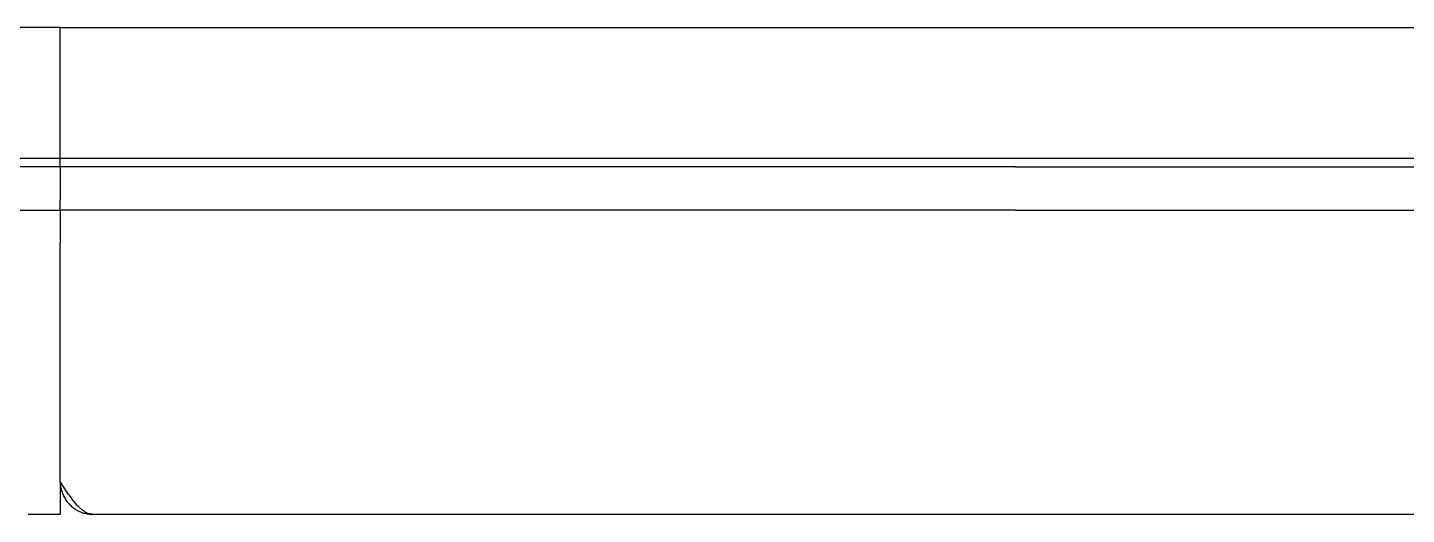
# Model space of a CAD drawing. Header units: millimetres. Extents: x -1421 to 3505, y -683 to 2759.
# Drawn here: x 1281.9 to 1440.6, y 0 to 56 of the extents above; entities that cross this region are included whole.
import ezdxf

# ---------------------------------------------------------------- set-up
doc = ezdxf.new("R2010")
doc.units = ezdxf.units.MM
doc.header["$MEASUREMENT"] = 0
doc.layers.add('Utwórz2D linie widoczne', color=7, linetype='Continuous', true_color=0x000000)

msp = doc.modelspace()

# ---------------------------------------------------------------- linework, layer by layer
at = {"layer": 'Utwórz2D linie widoczne'}
for p, q in [((1285.62, 55.96), (1111.91, 55.96)), ((1285.62, 44.76), (1285.62, 55.96)), ((1285.62, 55.96), (1555.63, 55.96)), ((1285.62, 55.96), (1285.62, 55.96)), ((1285.62, 40.96), (1285.62, 44.76)), ((1285.62, 39.96), (1095.91, 39.96)), ((1098.93, 40.96), (1285.62, 40.96)), ((1285.62, 39.96), (1285.62, 40.96)), ((1285.62, 40.96), (1555.63, 40.96)), ((1285.62, 39.96), (1285.62, 36.16)), ((1395.62, 39.96), (1285.62, 39.96)), ((1395.62, 39.96), (1555.63, 39.96)), ((1090.93, 34.96), (1285.62, 34.96)), ((1285.62, 34.96), (1285.62, 36.16)), ((1395.62, 34.96), (1285.62, 34.96)), ((1285.62, 34.96), (1285.62, 32.68)), ((1395.62, 34.96), (1555.63, 34.96)), ((1285.62, 32.68), (1285.62, 32.65)), ((1285.62, 32.65), (1285.62, 32.62)), ((1285.62, 32.62), (1285.62, 32.56)), ((1285.62, 32.56), (1285.62, 32.5)), ((1285.62, 32.5), (1285.62, 32.47)), ((1285.62, 32.47), (1285.62, 32.43)), ((1285.62, 32.43), (1285.62, 32.38)), ((1285.62, 32.38), (1285.62, 32.37)), ((1285.62, 32.37), (1285.62, 32.3)), ((1285.62, 32.3), (1285.62, 32.07)), ((1285.62, 32.07), (1285.62, 32.03)), ((1285.62, 32.03), (1285.62, 31.99)), ((1285.62, 31.99), (1285.62, 31.94)), ((1285.62, 31.94), (1285.62, 31.82)), ((1285.62, 31.82), (1285.62, 31.76)), ((1285.62, 31.76), (1285.62, 31.74)), ((1285.62, 31.74), (1285.62, 31.68)), ((1285.62, 31.68), (1285.62, 31.66)), ((1285.62, 31.66), (1285.62, 31.59)), ((1285.62, 31.59), (1285.62, 31.57)), ((1285.62, 31.57), (1285.62, 31.5)), ((1285.62, 31.5), (1285.62, 31.49)), ((1285.62, 31.49), (1285.62, 31.42)), ((1285.62, 31.42), (1285.62, 31.41)), ((1285.62, 31.41), (1285.62, 31.16)), ((1285.62, 31.32), (1285.62, 31.24)), ((1285.62, 3.76), (1285.62, 31.16)), ((1286.6, 2.26), (1285.62, 3.76)), ((1285.62, 3.76), (1285.62, -0.04)), ((1285.62, 3.67), (1285.63, 3.54)), ((1285.63, 3.54), (1285.64, 3.4)), ((1285.64, 3.4), (1285.65, 3.27)), ((1285.65, 3.27), (1285.67, 3.14)), ((1285.67, 3.14), (1285.7, 3.01)), ((1285.7, 3.01), (1285.73, 2.88)), ((1285.73, 2.88), (1285.76, 2.75)), ((1285.76, 2.75), (1285.8, 2.63)), ((1285.8, 2.63), (1285.84, 2.5)), ((1285.84, 2.5), (1285.88, 2.38)), ((1285.88, 2.38), (1285.93, 2.26)), ((1285.93, 2.26), (1285.99, 2.14)), ((1285.99, 2.14), (1286.05, 2.02)), ((1286.05, 2.02), (1286.11, 1.9)), ((1286.11, 1.9), (1286.18, 1.79)), ((1286.18, 1.79), (1286.25, 1.68)), ((1286.25, 1.68), (1286.32, 1.57)), ((1286.6, 2.26), (1286.78, 2.01)), ((1286.78, 2.01), (1286.96, 1.77)), ((1287.15, 1.52), (1286.96, 1.77)), ((1286.32, 1.57), (1286.4, 1.46)), ((1286.4, 1.46), (1286.48, 1.36)), ((1286.48, 1.36), (1286.57, 1.25)), ((1286.57, 1.25), (1286.66, 1.16)), ((1286.66, 1.16), (1286.75, 1.06)), ((1286.75, 1.06), (1286.84, 0.97)), ((1286.84, 0.97), (1286.94, 0.88)), ((1286.94, 0.88), (1287.04, 0.8)), ((1287.04, 0.8), (1287.15, 0.72)), ((1287.35, 1.28), (1287.15, 1.52)), ((1287.15, 0.72), (1287.26, 0.64)), ((1287.26, 0.64), (1287.37, 0.57)), ((1287.55, 1.04), (1287.35, 1.28)), ((1287.37, 0.57), (1287.48, 0.5)), ((1287.48, 0.5), (1287.59, 0.43)), ((1287.55, 1.04), (1287.66, 0.93)), ((1287.59, 0.43), (1287.71, 0.37)), ((1287.66, 0.93), (1287.77, 0.82)), ((1287.71, 0.37), (1287.83, 0.31)), ((1287.77, 0.82), (1287.88, 0.71)), ((1287.83, 0.31), (1287.95, 0.26)), ((1287.88, 0.71), (1288, 0.6)), ((1287.95, 0.26), (1288.07, 0.21)), ((1288.08, 0.53), (1288, 0.6)), ((1288.07, 0.21), (1288.2, 0.16)), ((1288.16, 0.47), (1288.08, 0.53)), ((1288.24, 0.41), (1288.16, 0.47)), ((1288.2, 0.16), (1288.32, 0.12)), ((1288.33, 0.35), (1288.24, 0.41)), ((1288.32, 0.12), (1288.45, 0.09)), ((1288.41, 0.29), (1288.33, 0.35)), ((1288.5, 0.23), (1288.41, 0.29)), ((1288.45, 0.09), (1288.58, 0.06)), ((1288.5, 0.23), (1288.56, 0.2)), ((1288.56, 0.2), (1288.62, 0.17)), ((1288.58, 0.06), (1288.71, 0.03)), ((1288.62, 0.17), (1288.69, 0.14)), ((1288.69, 0.14), (1288.75, 0.11)), ((1288.71, 0.03), (1288.84, 0.01)), ((1288.75, 0.11), (1288.82, 0.08)), ((1288.82, 0.08), (1288.88, 0.06)), ((1288.84, 0.01), (1288.97, -0.01)), ((1288.88, 0.06), (1288.95, 0.03)), ((1289, 0.02), (1288.95, 0.03)), ((1289.05, 0.01), (1289, 0.02)), ((1289.1, -0.01), (1289.05, 0.01)), ((1285.62, -0.04), (1281.92, -0.04)), ((1288.97, -0.01), (1289.1, -0.02)), ((1289.16, -0.02), (1289.1, -0.01)), ((1289.1, -0.02), (1289.23, -0.03)), ((1289.21, -0.02), (1289.16, -0.02)), ((1289.26, -0.03), (1289.21, -0.02)), ((1289.23, -0.03), (1289.36, -0.04)), ((1289.32, -0.03), (1289.26, -0.03)), ((1289.37, -0.04), (1289.32, -0.03)), ((1289.42, -0.04), (1289.37, -0.04)), ((1395.62, -0.04), (1289.42, -0.04)), ((1555.63, -0.04), (1395.62, -0.04))]:
    msp.add_line(p, q, dxfattribs=at)

doc.saveas('drawing.dxf')
